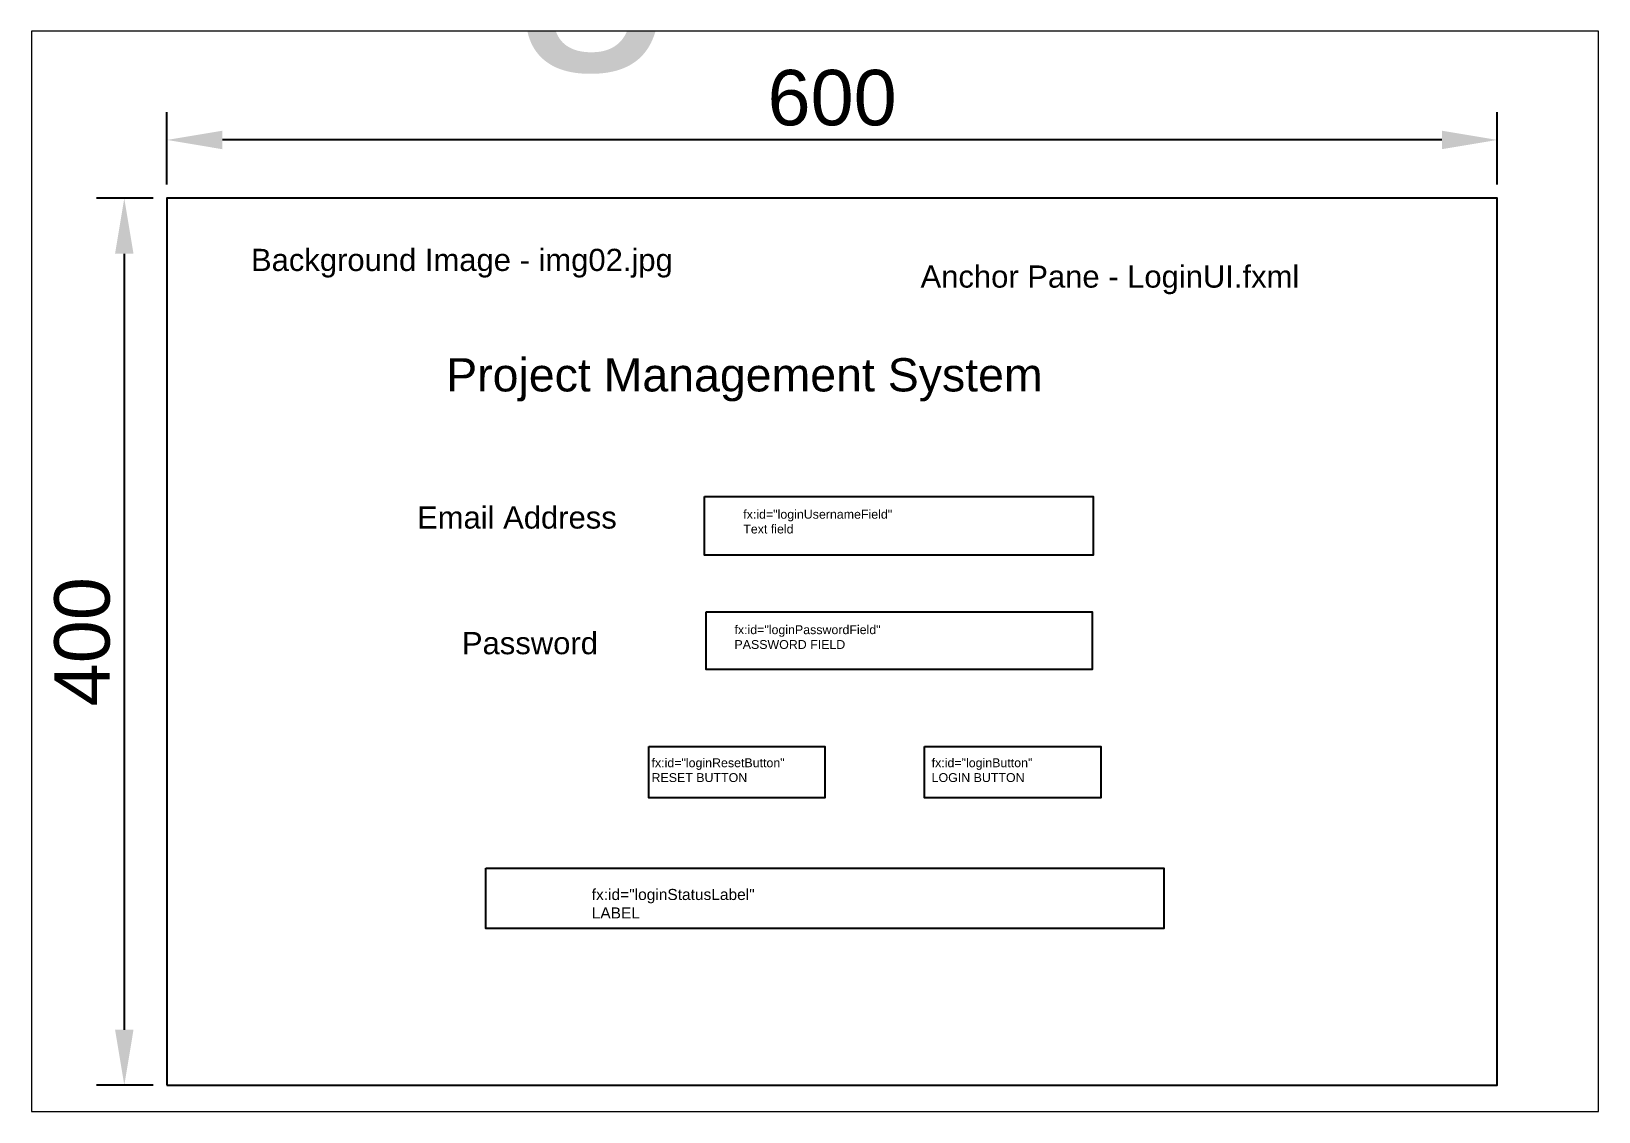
# Paper-space layout 'LoginUI.fxml' of a CAD drawing. Header units: millimetres. Extents: x -12 to 269, y 0 to 194.
# The model-space entities are those that its viewports show. They can reach past a viewport. Long polylines and large blocks are cut down to what shows.
import ezdxf

# ---------------------------------------------------------------- set-up
doc = ezdxf.new("R2010")
doc.units = ezdxf.units.MM
doc.styles.add('Arial_3', font='', dxfattribs={"height": 3})
doc.styles.get("Standard").update_dxf_attribs({"font": ''})
doc.styles.get('Arial_3').set_extended_font_data('Arial')
doc.styles.get('Standard').set_extended_font_data('Arial')
doc.dimstyles.new('Decimal-25', dxfattribs={"dimscale": 10, "dimtxt": 2.5, "dimasz": 2.5, "dimexe": 1.25, "dimexo": 0.625, "dimtad": 1, "dimtxsty": 'Standard', "dimcen": 2.5, "dimadec": 0, "dimazin": 0, "dimtfac": 1, "dimtmove": 0, "dimatfit": 3, "dimfxl": 1, "dimarcsym": 0})

# ---------------------------------------------------------------- blocks, each defined once
blk = doc.blocks.new('*D2')
at = {"color": 0, "lineweight": -2, "transparency": 16777216}
for p, q in [((1692.06, 3128.41), (1692.06, 3160.96)), ((2292.06, 3128.41), (2292.06, 3160.96)), ((2267.06, 3148.46), (1717.06, 3148.46))]:
    blk.add_line(p, q, dxfattribs=at)
at = {"color": 0, "transparency": 16777216}
for points in [[(1717.06, 3152.63), (1717.06, 3144.29), (1692.06, 3148.46)], [(2267.06, 3152.63), (2267.06, 3144.29), (2292.06, 3148.46)]]:
    blk.add_solid(points, dxfattribs=at)
at = {"layer": 'Defpoints', "color": 0, "transparency": 16777216}
for p in [(1692.06, 3148.46), (1692.06, 3122.16), (2292.06, 3122.16)]:
    blk.add_point(p, dxfattribs=at)
at = {"color": 0, "transparency": 16777216, "insert": (1992.06, 3167.38), "char_height": 25, "attachment_point": 5}
blk.add_mtext('600', dxfattribs=at)
blk = doc.blocks.new('*D3')
at = {"color": 0, "lineweight": -2, "transparency": 16777216}
for p, q in [((1685.81, 3122.16), (1660.32, 3122.16)), ((1672.82, 3097.16), (1672.82, 2747.16)), ((1685.81, 2722.16), (1660.32, 2722.16))]:
    blk.add_line(p, q, dxfattribs=at)
at = {"color": 0, "transparency": 16777216}
for points in [[(1668.65, 3097.16), (1676.98, 3097.16), (1672.82, 3122.16)], [(1668.65, 2747.16), (1676.98, 2747.16), (1672.82, 2722.16)]]:
    blk.add_solid(points, dxfattribs=at)
at = {"layer": 'Defpoints', "color": 0, "transparency": 16777216}
for p in [(1692.06, 3122.16), (1672.82, 2722.16), (1692.06, 2722.16)]:
    blk.add_point(p, dxfattribs=at)
at = {"color": 0, "transparency": 16777216, "insert": (1653.9, 2922.16), "char_height": 25, "attachment_point": 5, "rotation": 90}
blk.add_mtext('400', dxfattribs=at)

msp = doc.modelspace()

# ---------------------------------------------------------------- linework, layer by layer
for points in [[(1692.055, 2722.156), (2292.055, 2722.156), (2292.055, 3122.156), (1692.055, 3122.156)], [(1934.556, 2987.701), (2109.715, 2987.701), (2109.715, 2961.255), (1934.556, 2961.255)], [(1935.255, 2935.668), (2109.284, 2935.668), (2109.284, 2909.614), (1935.255, 2909.614)], [(1909.371, 2874.835), (1988.774, 2874.835), (1988.774, 2851.691), (1909.371, 2851.691)], [(2033.769, 2874.835), (2113.172, 2874.835), (2113.172, 2851.691), (2033.769, 2851.691)], [(1835.923, 2819.951), (2141.625, 2819.951), (2141.625, 2792.839), (1835.923, 2792.839)]]:
    msp.add_lwpolyline(points, close=True)

# ---------------------------------------------------------------- texts
at = {"color": 1, "insert": (1690.367, 3308.449), "char_height": 100, "attachment_point": 1, "style": 'Arial_3'}
msp.add_mtext_dynamic_manual_height_columns('{\\fArial Unicode MS|b0|i0|c0|p2;Login UI}', width=1394.49432, gutter_width=15, heights=[0], dxfattribs=at)
at = {"attachment_point": 1, "style": 'Arial_3'}
for s, width, insert, char_height in [('Background Image - img02.jpg', 258.16166, (1729.96, 3099.364), 10), ('{\\fArial Unicode MS|b0|i0|c0|p2;Anchor Pane - LoginUI.fxml}', 236.96725, (2031.94, 3091.857), 10), ('Project Management System', 344.64671, (1817.994, 3050.036), 15), ('Email Address', 120.2264, (1804.868, 2983.186), 10), ('fx:id="loginUsernameField"^JText field', 82.29592, (1951.978, 2981.646), 4), ('Password', 77.59146, (1825.101, 2926.517), 10), ('fx:id="loginPasswordField"^JPASSWORD FIELD', 82.29592, (1948, 2929.571), 4), ('fx:id="loginResetButton"^JRESET BUTTON', 82.29592, (1910.608, 2869.545), 4), ('fx:id="loginButton"^JLOGIN BUTTON', 82.29592, (2036.943, 2869.545), 4), ('fx:id="loginStatusLabel"^JLABEL', 208.43784, (1883.64, 2810.658), 5)]:
    msp.add_mtext_dynamic_manual_height_columns(s, width=width, gutter_width=15, heights=[0], dxfattribs=dict(at, insert=insert, char_height=char_height))

# ---------------------------------------------------------------- dimensions: what is measured, and where the dimension line sits
at = {"color": 0}
dim = msp.add_linear_dim(base=(1692.055, 3148.461), p1=(2292.055, 3122.156), p2=(1692.055, 3122.156), dimstyle='Decimal-25', dxfattribs=at)
dim.commit()
dim.dimension.update_dxf_attribs({"geometry": '*D2', "text_midpoint": (1992.055, 3167.381)})
dim = msp.add_linear_dim(base=(1672.817, 2722.156), p1=(1692.055, 3122.156), p2=(1692.055, 2722.156), angle=90, dimstyle='Decimal-25')
dim.commit()
dim.dimension.update_dxf_attribs({"geometry": '*D3', "text_midpoint": (1653.896, 2922.156)})

psp = doc.layouts.new('LoginUI.fxml')

# ---------------------------------------------------------------- viewports
at = {"layer": '0'}
psp.add_viewport(center=(128.3, 96.81), size=(280.79, 193.5519), view_center_point=(1984.329, 2953.831), view_height=487.24292, dxfattribs=at)

doc.saveas('drawing.dxf')
